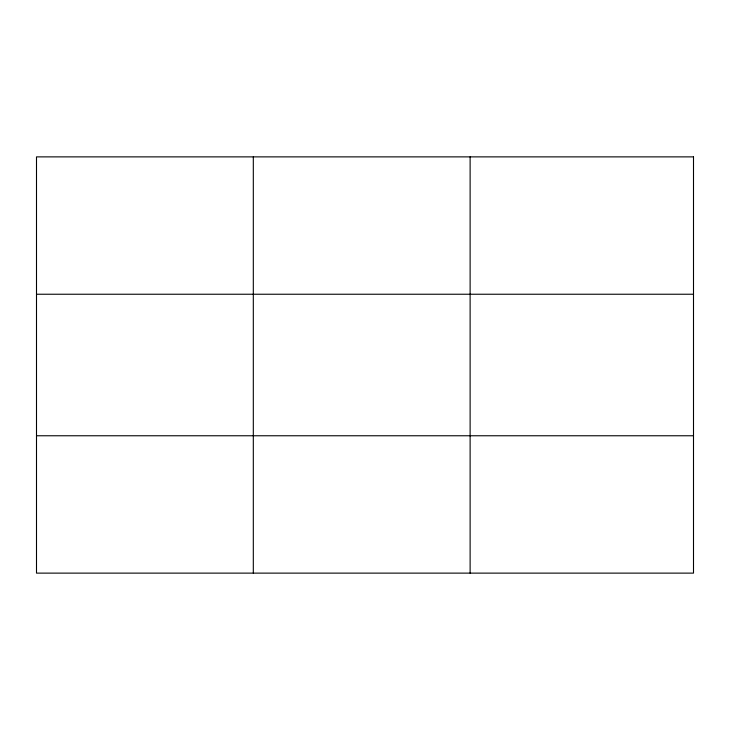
<?xml version="1.0" encoding="UTF-8"?>
<svg xmlns="http://www.w3.org/2000/svg" width="730" height="730" viewBox="0 0 730 730"><rect width="100%" height="100%" fill="white"/><g stroke="black" fill="none" stroke-linecap="round" stroke-linejoin="round"><path stroke-width="1.09" d="M253.31 573.123L253.31 156.877M470.12 573.123L470.12 156.877M36.5 294.236L693.5 294.236M36.5 435.764L693.5 435.764M693.5 156.877L693.5 573.123L36.5 573.123L36.5 156.877L693.5 156.877"/></g></svg>
